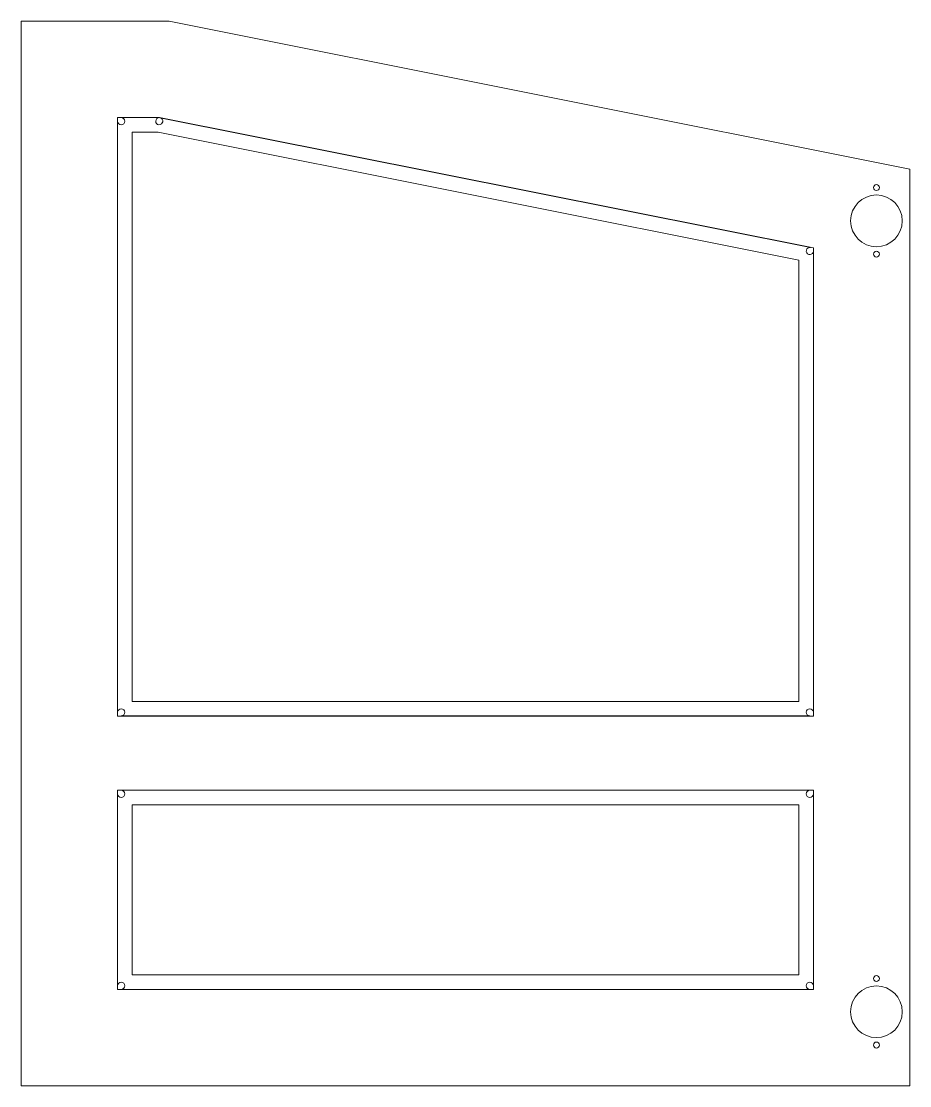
# Model space of a CAD drawing. Extents: x 0 to 601, y 0 to 720.
import ezdxf

# ---------------------------------------------------------------- set-up
doc = ezdxf.new("R2010")
doc.units = 0
for name, color, linetype, lineweight in [('HINGE_CUPS', 3, 'Continuous', 0), ('HINGE_SCREW_HOLES', 3, 'Continuous', 0), ('INNER_PERIMETER_CUT', 1, 'Continuous', 0), ('INNER_REBATE', 1, 'Continuous', 0), ('panel', 2, 'Continuous', 0), ('PERIMETER_CUT', 5, 'Continuous', 0)]:
    doc.layers.add(name, color=color, linetype=linetype, lineweight=lineweight)

msp = doc.modelspace()

# ---------------------------------------------------------------- linework, layer by layer
at = {"layer": 'HINGE_CUPS'}
for centre in [(578.5, 585), (578.5, 50)]:
    msp.add_circle(centre, 17.5, dxfattribs=at)
at = {"layer": 'HINGE_SCREW_HOLES'}
for centre in [(578.5, 607.5), (578.5, 562.5), (578.5, 72.5), (578.5, 27.5)]:
    msp.add_circle(centre, 2, dxfattribs=at)
at = {"layer": 'INNER_PERIMETER_CUT'}
for points in [[(75, 260), (75, 558.49), (75, 645), (92.59, 645), (526, 558.49), (526, 260)], [(75, 75), (75, 190), (526, 190), (526, 75)]]:
    msp.add_lwpolyline(points, close=True, dxfattribs=at)
at = {"layer": 'INNER_REBATE'}
for points in [[(65, 250), (65, 566.69), (65, 655), (93.58, 655), (536, 566.69), (536, 250)], [(65, 65), (65, 200), (536, 200), (536, 65)]]:
    msp.add_lwpolyline(points, close=True, dxfattribs=at)
at = {"layer": 'panel'}
for points in [[(67.57, 250.18), (68.49, 250.36), (69.27, 250.88), (69.79, 251.66), (69.97, 252.58), (69.79, 253.49), (69.27, 254.27), (68.49, 254.79), (67.57, 254.98), (66.66, 254.79), (65.88, 254.27), (65.36, 253.49), (65.17, 252.58), (65.17, 566.55), (65.17, 652.43), (65.36, 651.51), (65.88, 650.73), (66.66, 650.21), (67.57, 650.03), (68.49, 650.21), (69.27, 650.73), (69.79, 651.51), (69.97, 652.43), (69.79, 653.34), (69.27, 654.12), (68.49, 654.64), (67.57, 654.83), (93.32, 654.83), (92.43, 654.65), (91.67, 654.16), (91.14, 653.42), (90.92, 652.54), (91.05, 651.64), (91.5, 650.86), (92.22, 650.29), (93.09, 650.04), (93.99, 650.12), (94.8, 650.53), (95.39, 651.22), (95.7, 652.07), (95.66, 652.98), (95.28, 653.81), (94.63, 654.44), (93.79, 654.78), (533.89, 566.93), (532.99, 566.94), (532.15, 566.62), (531.49, 566), (531.1, 565.19), (531.04, 564.29), (531.32, 563.43), (531.89, 562.74), (532.68, 562.3), (533.57, 562.18), (534.44, 562.41), (535.17, 562.93), (535.66, 563.7), (535.83, 564.58), (535.83, 252.58), (535.64, 253.49), (535.12, 254.27), (534.34, 254.79), (533.42, 254.98), (532.51, 254.79), (531.73, 254.27), (531.21, 253.49), (531.02, 252.58), (531.21, 251.66), (531.73, 250.88), (532.51, 250.36), (533.42, 250.18)], [(67.57, 65.17), (68.49, 65.36), (69.27, 65.88), (69.79, 66.66), (69.97, 67.57), (69.79, 68.49), (69.27, 69.27), (68.49, 69.79), (67.57, 69.97), (66.66, 69.79), (65.88, 69.27), (65.36, 68.49), (65.17, 67.57), (65.17, 197.42), (65.36, 196.51), (65.88, 195.73), (66.66, 195.21), (67.57, 195.02), (68.49, 195.21), (69.27, 195.73), (69.79, 196.51), (69.97, 197.42), (69.79, 198.34), (69.27, 199.12), (68.49, 199.64), (67.57, 199.82), (533.42, 199.82), (532.51, 199.64), (531.73, 199.12), (531.21, 198.34), (531.02, 197.42), (531.21, 196.51), (531.73, 195.73), (532.51, 195.21), (533.42, 195.02), (534.34, 195.21), (535.12, 195.73), (535.64, 196.51), (535.83, 197.42), (535.83, 67.57), (535.64, 68.49), (535.12, 69.27), (534.34, 69.79), (533.42, 69.97), (532.51, 69.79), (531.73, 69.27), (531.21, 68.49), (531.02, 67.57), (531.21, 66.66), (531.73, 65.88), (532.51, 65.36), (533.42, 65.17)]]:
    msp.add_lwpolyline(points, close=True, dxfattribs=at)
at = {"layer": 'PERIMETER_CUT'}
msp.add_lwpolyline([(601, 620), (100, 720), (0, 720), (0, 0), (601, 0)], close=True, dxfattribs=at)

doc.saveas('drawing.dxf')
